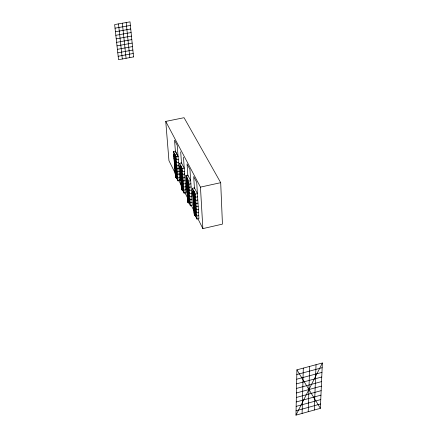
<?xml version="1.0" encoding="UTF-8"?>
<svg xmlns="http://www.w3.org/2000/svg" width="437" height="437" viewBox="0 0 437 437"><rect width="100%" height="100%" fill="white"/><g stroke="black" fill="none" stroke-linecap="round" stroke-linejoin="round"><path stroke-width="0.66" d="M295.975 415.15L296.909 369.833L322.364 363L320.376 408.333L295.975 415.15L322.364 363M302.098 413.44L303.305 368.118M308.211 411.73L309.675 366.408M314.301 410.026L316.033 364.698M194.023 212.136L194.219 212.529L195.181 212.316L195.082 210.705L194.602 210.809L194.64 211.442L195.219 211.306L195.415 211.699A5.146 3.152 -3.4 0 1 195.131 211.328L194.886 210.306L193.919 210.525M195.273 213.78L194.798 213.884L194.836 214.512C195.59 213.933 195.689 215.228 194.869 215.009L194.902 215.49L194.416 215.599L194.115 213.6L195.082 213.382L195.377 215.381L194.902 215.49M188.178 199.343L188.647 199.239L188.538 197.644L188.068 197.748L188.112 198.371C188.855 197.803 188.953 199.086 188.145 198.862L188.178 199.343L187.702 199.447L187.511 199.07M193.504 193.695L193.99 193.591L193.886 191.93L193.394 192.034L193.438 192.684C194.208 192.094 194.307 193.427 193.471 193.198L193.504 193.695L193.012 193.804L192.81 193.416M187.757 193.225L188.232 193.121L188.118 191.51L187.648 191.608L187.692 192.242C188.434 191.668 188.538 192.963 187.724 192.739L187.757 193.225L187.276 193.329L187.091 192.952M187.528 182.83L187.817 183.179A5.107 2.993 -3.7 0 1 187.539 182.824L187.052 182.934L187.009 182.289L187.484 182.191L187.593 183.824L186.637 184.032L186.446 183.66L186.932 183.551M181.726 186.408L181.257 186.512L181.437 186.872L182.366 186.675L182.251 185.091L181.787 185.19L181.836 185.807L182.393 185.687L182.573 186.047A4.949 2.912 -3.9 0 1 182.305 185.703L182.207 185.528M181.858 179.64L182.131 179.978A4.971 2.895 -3.9 0 1 181.868 179.634L181.393 179.738L181.344 179.115L181.808 179.017L181.929 180.612L180.994 180.814L180.809 180.448L181.748 180.246L181.929 180.612M176.433 176.007L175.98 176.106L176.024 176.712C176.739 176.171 176.848 177.411 176.062 177.193L176.1 177.662L175.641 177.761L175.346 175.849L176.264 175.658L176.553 177.564L176.1 177.662M175.974 170.02L175.805 169.665L174.882 169.862L175.182 171.785L176.095 171.594L175.974 170.02L175.521 170.113L175.565 170.73L176.116 170.61L175.974 170.943M175.51 163.973L175.051 164.066L175.1 164.689C175.821 164.143 175.936 165.405 175.139 165.181L175.177 165.656L174.713 165.754L174.418 163.82L175.341 163.624L175.636 165.563L175.177 165.656M296.062 410.791L320.567 403.968M296.248 401.958L320.955 395.13M296.155 406.394L320.758 399.571M296.341 397.484L321.151 390.656M296.526 388.427L321.55 381.594M296.433 392.978L321.348 386.144M296.718 379.212L321.954 372.379M296.619 383.839L321.752 377.005M296.816 374.542L322.156 367.708M194.307 206.242L194.274 205.756C195.093 205.974 195.017 204.663 194.241 205.248L194.203 204.614L194.683 204.505L194.787 206.138L193.82 206.351L193.624 205.958M194.503 209.339L194.935 208.241A5.162 3.146 -3.4 0 0 195.219 208.613L195.022 208.22L194.443 208.351L194.399 207.717L194.886 207.613L194.984 209.236L194.023 209.449L193.826 209.055L194.312 208.946M194.705 212.42L195.219 211.306M194.263 199.201L194.427 198.868L193.842 198.999L193.799 198.354L194.285 198.251L194.389 199.895L193.416 200.108L193.22 199.714M188.385 202.38L188.8 201.304A5.036 3.032 -3.7 0 0 189.074 201.665L188.882 201.288L188.32 201.413L188.276 200.791L188.746 200.692L188.855 202.282L187.91 202.489L187.615 200.517L188.56 200.31L188.746 200.692M188.729 201.61L188.882 201.288M194.104 203.129L194.541 202.02A5.184 3.13 -3.4 0 0 194.826 202.391L194.623 201.998L194.044 202.129L194.001 201.49L194.487 201.386L194.591 203.025L193.618 203.238L193.422 202.844L193.913 202.735M194.46 202.336L194.623 201.998M187.965 196.289L188.385 195.208A5.058 3.021 -3.7 0 0 188.658 195.563L188.467 195.186L187.899 195.312L187.855 194.683L188.331 194.585L188.44 196.186L187.489 196.393L187.304 196.016L187.779 195.913M194.028 195.547L194.137 195.738A5.211 3.114 -3.4 0 0 194.427 196.104L194.225 195.716L193.64 195.847L193.596 195.202L194.088 195.099L194.192 196.748L193.214 196.961L193.017 196.574L193.509 196.464M182.469 188.107L182.011 188.21L182.054 188.822C182.786 188.276 182.885 189.527 182.087 189.308L182.125 189.784L181.655 189.882L181.36 187.943L182.295 187.741L182.584 189.685L182.125 189.784M187.544 190.139L187.965 189.046A5.086 3.004 -3.7 0 0 188.238 189.401L188.047 189.024L187.478 189.15L187.435 188.516L187.91 188.418L188.019 190.035L187.069 190.242L186.878 189.866L187.358 189.762M182.147 183.649L182.032 182.06L181.568 182.158L181.612 182.781C182.349 182.229 182.447 183.491 181.65 183.272L181.683 183.748L181.033 183.485C181.508 183.032 182.737 183.573 181.683 183.748M187.331 187.041L187.298 186.555C188.112 186.779 188.03 185.474 187.265 186.047L187.222 185.414L187.697 185.31L187.806 186.938L186.85 187.145L186.665 186.768M181.705 177.559L181.59 175.958L181.12 176.056L181.169 176.679C181.907 176.127 182.011 177.4 181.202 177.176L181.24 177.657L180.585 177.4C181.06 176.947 182.3 177.482 181.24 177.657M186.905 180.798L187.38 180.7L187.271 179.055L186.79 179.154L186.834 179.798C187.599 179.23 187.692 180.53 186.872 180.306L186.905 180.798L186.424 180.902L186.233 180.53M181.257 171.413L181.142 169.791L180.672 169.889L180.721 170.523C181.464 169.966 181.563 171.249 180.754 171.025L180.792 171.512L180.137 171.249C180.607 170.801 181.858 171.331 180.792 171.512M175.871 174.68L176.264 173.626A4.856 2.802 -4.2 0 0 176.521 173.959L176.346 173.609L175.794 173.729L175.75 173.118L176.204 173.019L176.324 174.587L175.412 174.778L175.117 172.866L176.035 172.67L176.204 173.019M181.016 174.592L181.426 173.505A4.998 2.884 -3.9 0 0 181.688 173.844L181.508 173.489L180.945 173.609L180.896 172.981L181.366 172.883L181.481 174.494L180.547 174.691L180.361 174.33L181.306 174.134L181.481 174.494M181.35 174.221L181.508 173.489M175.406 168.682L175.805 167.617A4.878 2.786 -4.2 0 0 176.062 167.945L175.887 167.595L175.335 167.715L175.286 167.098L175.745 167.005L175.865 168.584L174.947 168.78L174.653 166.847L175.57 166.655L175.745 167.005M180.874 167.142L180.973 167.316A5.02 2.868 -3.9 0 0 181.24 167.655L181.06 167.3L180.492 167.42L180.448 166.787L180.918 166.688L181.033 168.316L180.093 168.513L179.907 168.158L180.388 168.054M175.046 158.817L175.188 158.473L174.631 158.593L174.587 157.965L175.046 157.872L175.166 159.472L174.243 159.669L173.942 157.719L174.871 157.522L175.046 157.872M174.942 162.619L175.341 161.548A4.9 2.775 -4.2 0 0 175.598 161.876L175.423 161.532L174.866 161.646L174.822 161.024L175.281 160.931L175.401 162.526L174.478 162.717L174.183 160.778L175.106 160.581L175.281 160.931M174.472 156.506L174.871 155.425A4.922 2.759 -4.2 0 0 175.128 155.747L174.953 155.403L174.396 155.523L174.347 154.895L174.811 154.796L174.931 156.408L174.008 156.604L173.708 154.649L174.636 154.452L174.811 154.796M174.811 155.752L174.953 155.403M198.021 218.904L202.866 228.611L222.444 224.121L220.696 182.677L184.064 117.7L165.754 121.41L168.95 160.663L175.308 173.402M193.629 191.777L193.542 190.45A5.233 3.108 -3.4 0 0 194.137 191.608L195.721 216.55A5.129 3.163 -3.4 0 1 195.137 215.375L196.978 219.074L198.928 218.631L196.716 182.322L193.695 176.586L194.46 188.637M198.551 212.48L196.59 212.917L194.744 209.236L194.826 210.525M194.115 213.6L194.312 213.993L194.798 213.884M195.17 214.108L195.612 214.775A5.135 3.157 -3.4 0 1 195.328 214.403L195.12 214.01L195.164 214.501M198.742 215.561L196.787 216.004L194.94 212.311L195.022 213.595M197.983 203.134L196.005 203.571L194.148 199.911L194.23 201.222M194.683 204.505L194.492 204.112L193.52 204.33L193.717 204.724L194.203 204.614M187.134 179.317L186.943 177.613A5.124 2.983 -3.7 0 0 187.511 178.728L189.194 203.423A5.026 3.037 -3.7 0 1 188.631 202.293L190.401 205.849L192.313 205.423L189.953 169.474L187.058 163.968L187.883 176.122M198.174 206.264L196.202 206.706L194.345 203.036L194.432 204.341M194.886 207.613L194.689 207.22L193.717 207.433L194.023 209.449M193.913 207.826L194.399 207.717M198.365 209.378L196.399 209.82L195.137 207.313A5.168 3.141 -3.4 0 1 194.547 206.144L194.629 207.438M194.602 210.809L194.115 210.918L194.219 212.529M188.068 197.748L187.593 197.852L187.702 199.447M197.6 196.825L195.612 197.262L193.744 193.618L193.831 194.94A5.211 3.114 -3.4 0 0 193.875 195.148M194.285 198.251L194.094 197.857L193.116 198.07L193.312 198.464L193.799 198.354M191.914 199.327L189.991 199.753L188.216 196.213L188.593 198.261A5.047 3.026 -3.7 0 0 188.866 198.622L188.303 197.491A5.047 3.026 -3.7 0 0 188.369 197.786M187.615 200.517L187.801 200.9L188.276 200.791M187.724 202.107L188.2 202.003M197.792 199.988L195.809 200.425L192.843 194.607M194.487 201.386L194.29 200.993L193.318 201.211L193.515 201.599L194.001 201.49M192.116 202.38L190.193 202.806L188.423 199.261L188.511 200.534A5.036 3.032 -3.7 0 0 188.576 200.829M191.308 190.068L189.368 190.494L187.582 186.981L187.67 188.276A5.086 3.004 -3.7 0 0 187.686 188.38M188.118 191.51L187.932 191.127L186.976 191.34L187.276 193.329M187.167 191.717L187.648 191.608M180.71 166.683A5.02 2.868 -3.9 0 1 180.694 166.584L180.596 165.284A5.026 2.868 -3.9 0 0 181.147 166.35L182.917 190.811A4.927 2.922 -3.9 0 1 182.376 189.718L184.075 193.138L185.954 192.722L183.464 157.14M193.886 191.93L193.689 191.537L192.706 191.756L193.012 193.804M192.903 192.143L193.394 192.034M191.51 193.17L189.576 193.596L187.795 190.073L188.172 192.133A5.069 3.015 -3.7 0 0 188.451 192.488L188.068 191.739M193.738 192.182L194.055 193.067M188.331 194.585L188.145 194.203L187.189 194.41L187.489 196.393M187.38 194.793L187.855 194.683M192.433 188.292L195.41 194.083L197.404 193.646L194.41 187.855L192.433 188.292L194.044 213.174M194.088 195.099L193.891 194.705L192.908 194.918L193.11 195.312L193.596 195.202M191.712 196.257L189.784 196.683L188.003 193.149L188.09 194.438A5.058 3.021 -3.7 0 0 188.134 194.634M187.402 197.475L188.352 197.262L188.538 197.644M185.321 183.649L183.425 184.059L180.7 178.646M181.142 184.927L182.071 184.725L182.251 185.091M181.787 185.19L181.322 185.293L181.437 186.872M190.898 183.824L188.948 184.25L187.156 180.749L187.244 182.06M187.697 185.31L187.511 184.933L186.55 185.141L186.85 187.145M186.741 185.517L187.222 185.414M185.534 186.686L183.644 187.102L181.934 183.698L182.027 184.966A4.949 2.912 -3.9 0 0 182.043 185.059M181.36 187.943L182.011 188.21M191.1 186.954L189.155 187.38L187.369 183.873L187.555 185.572M187.91 188.418L187.724 188.041L186.763 188.249L187.069 190.242M181.475 189.516L181.945 189.418M186.954 188.626L187.435 188.516M185.747 189.713L183.862 190.128L181.142 184.687M165.754 121.41L200.446 187.118L220.696 182.677M193.711 199.605L194.361 199.403M179.623 177.531L177.766 177.93L176.127 174.647L176.226 175.893M184.895 177.52L182.988 177.935L180.252 172.549M181.808 179.017L181.634 178.651L180.694 178.853L181.344 179.115M174.598 154.72L174.5 153.431A4.927 2.759 -4.2 0 0 175.029 154.458L176.881 178.673A4.834 2.813 -4.2 0 1 176.357 177.624L177.996 180.913L179.842 180.514L177.231 145.286L174.554 140.201L175.417 151.563L178.078 156.697M187.271 179.055L187.08 178.678L186.118 178.886L186.309 179.257L186.79 179.154M185.108 180.59L183.207 181.005L181.497 177.619L181.59 178.897A4.971 2.895 -3.9 0 0 181.606 178.99M182.032 182.06L181.852 181.699L180.918 181.901L181.568 182.158M185.872 175.543L188.735 181.104L190.69 180.678L187.812 175.122L185.872 175.543L187.577 200.179M187.484 182.191L187.298 181.814L186.331 182.021L186.523 182.398L187.009 182.289M175.942 170.261L176.035 170.627A4.867 2.791 -4.2 0 0 176.291 170.96L175.942 170.261L176.149 171.096M175.974 170.747L176.095 171.594M181.142 169.791L180.962 169.43L180.017 169.632L180.672 169.889M175.008 171.435L175.466 171.337L175.434 170.867M179.175 171.523L177.313 171.921L175.669 168.655L175.767 169.917M175.75 173.118L175.292 173.216L175.412 174.778M184.458 171.337L182.546 171.752L179.804 166.393M181.366 172.883L181.186 172.517L180.246 172.719L180.896 172.981M175.346 175.849L175.98 176.106M176.351 176.351L176.745 176.941A4.845 2.808 -4.2 0 1 176.493 176.614L176.308 176.264L176.553 177.564M176.608 177.072L176.351 176.745L176.422 177.302M181.59 175.958L181.41 175.592L180.47 175.794L181.12 176.056M175.466 177.411L176.379 177.214M178.498 162.406L176.624 162.804L174.969 159.565L175.155 161.204M174.418 163.82L175.051 164.066M179.574 163.291L181.475 162.886L184.239 168.223L182.322 168.638L179.574 163.291L181.366 187.686M175.734 163.646A4.894 2.775 -4.2 0 1 175.204 162.608L175.69 165.06M178.728 165.459L176.854 165.858L175.204 162.608M174.653 166.847L175.286 167.098M179.787 166.53L180.738 166.328L180.918 166.688M180.448 166.787L179.973 166.885L180.093 168.513M174.773 168.431L175.69 168.234L175.865 168.584M178.952 168.496L177.083 168.895L175.439 165.639L175.537 166.907M174.882 169.862L175.521 170.113M181.437 182.415L181.945 182.409L181.852 181.699M173.833 156.255L174.297 156.156M173.516 151.513L176.16 156.654L178.045 156.255L175.384 151.12L173.516 151.513L175.384 175.669M173.942 157.719L174.587 157.965M178.274 159.341L176.395 159.734L173.751 154.583M174.183 160.778L174.822 161.024M174.303 162.373L174.773 162.274M175.701 174.33L176.324 174.587M180.989 176.319L181.464 176.215M174.347 154.895L173.882 154.993L174.008 156.604M175.893 170.37L176.062 171.118L175.603 171.217L175.641 171.686M175.133 158.992L174.669 159.09L174.707 159.571M118.17 56.264L133.209 53.483M117.4 49.348L132.515 46.573M117.788 52.811L132.859 50.036M116.619 42.356L131.81 39.598M117.012 45.863L132.16 43.094M115.832 35.304L131.1 32.551M116.226 38.838L131.455 36.085M115.035 28.176L130.384 25.433M115.434 31.748L130.745 29M181.033 168.316L181.06 167.3M175.008 158.325L175.106 158.494A4.911 2.764 -4.2 0 0 175.363 158.817L174.838 157.79A4.911 2.764 -4.2 0 0 174.871 157.97M181.131 170.741L181.186 170.425A5.009 2.879 -3.9 0 0 181.464 170.758L181.098 170.042M175.275 161.87L175.423 161.532M193.826 192.378L193.935 192.575A5.228 3.108 -3.4 0 0 194.225 192.941L193.826 192.165L193.859 192.679M187.468 183.147L187.626 182.803M296.909 369.833L320.376 408.333M175.472 164.416L175.57 164.591A4.889 2.78 -4.2 0 0 175.827 164.918L175.303 163.88A4.889 2.78 -4.2 0 0 175.341 164.061M194.061 196.055L194.225 195.716M187.681 186.26L187.741 185.949A5.097 2.999 -3.7 0 0 188.03 186.299L187.648 185.55M194.23 198.693L194.339 198.89A5.2 3.125 -3.4 0 0 194.623 199.256L194.23 198.474M181.803 179.951L181.95 179.618M188.232 193.121L188.025 191.854M181.989 182.497L182.087 182.677A4.96 2.906 -3.9 0 0 182.355 183.021L181.989 182.295M182.021 182.988L182.032 182.59M176.204 173.937L176.346 173.609M194.662 205.45L194.727 205.144A5.173 3.135 -3.4 0 0 195.022 205.51L194.629 204.729M188.265 195.421L188.5 195.683L188.467 195.186M182.24 186.015L182.393 185.687M194.858 208.547L195.022 208.22M188.489 198.076L188.647 199.239M182.426 188.538L182.524 188.718A4.938 2.917 -3.9 0 0 182.792 189.063L182.426 188.336M194.935 210.934L195.181 212.316M195.131 214.004L195.252 214.704M187.255 180.017L187.315 179.694A5.118 2.988 -3.7 0 0 187.604 180.044L187.222 179.301M193.859 192.892L193.99 193.591M175.51 164.907L175.636 165.563M181.579 176.898L181.634 176.581A4.982 2.89 -3.9 0 0 181.912 176.919L181.546 176.198M175.74 167.934L175.887 167.595M176.428 176.919L176.319 176.258M182.458 189.024L182.475 188.631M174.931 156.408L174.724 155.583M187.38 180.7L187.244 180.415M193.941 193.487L193.81 192.799M180.962 169.43L181.098 170.244M175.166 159.472L175.002 158.729M187.593 183.824L187.407 183.453M194.044 196.453L193.962 195.863L194.192 196.748M175.27 162.264L175.193 161.701L175.401 162.526M194.389 199.895L194.197 199.501M188.019 190.035L187.834 189.658M194.443 202.724L194.367 202.14L194.591 203.025M184.064 173.243L184.676 174.439L182.77 174.849L181.049 171.479L181.142 172.768A4.998 2.884 -3.9 0 0 181.158 172.866M187.255 179.809L187.446 180.181M174.909 155.922L174.729 155.577L174.893 156.32M180.902 168.043L180.82 167.464L181.011 167.824L180.53 167.923L180.563 168.414M187.167 179.826L187.336 180.601M193.771 192.695L193.924 193.012M175.69 168.234L175.658 167.759L175.734 168.321M175.226 158.97L175.013 158.128M181.137 170.545L181.322 170.9M175.144 158.992L175.051 158.407M181.055 170.561L181.191 170.851M194.012 195.956L193.706 196.858M175.969 171.326L175.887 170.769L176.073 171.118M188.44 196.186L188.298 195.902M194.984 209.236L194.842 208.935M186.304 181.792L186.839 182.83M175.242 161.182L175.068 160.843A4.9 2.775 -4.2 0 0 175.106 161.024M187.681 186.053L187.872 186.424M194.263 198.988L194.46 199.376M175.199 161.695L175.374 162.045L175.237 161.783M181.306 174.134L181.268 173.647L181.459 174.002M194.175 199.004L194.372 199.398L194.279 198.791M176.155 174.232L176.116 173.762L176.193 174.319M182.366 186.675L182.153 185.834L182.344 186.195L181.868 186.299L181.901 186.774M181.584 176.695L181.765 177.056M175.434 164.733L175.565 165.011M181.497 176.712L181.661 177.466M194.416 202.233L194.569 202.528M182.584 189.685L182.453 189.407M188.855 202.282L188.686 201.517M195.377 215.381L195.235 215.086M178.815 173.374L179.399 174.532L177.542 174.931L175.898 171.659L175.996 172.91M188.101 192.236L188.292 192.613M194.662 205.232L194.858 205.619M175.701 167.846L175.8 168.037M181.748 180.246L181.716 179.771L181.901 180.131L181.426 180.235L181.464 180.71M182.027 182.786L182.207 183.152M181.939 182.808L182.082 183.098M179.257 179.345L179.842 180.514M182.163 185.829L182.333 186.195L182.071 184.725M188.522 198.36L188.713 198.737M195.055 211.415L195.252 211.808M176.122 173.762L176.302 174.112L176.16 173.85M194.886 210.306L195.082 210.705M178.941 180.683L181.666 186.146M184.698 192.209L187.724 198.278M191.056 204.953L194.389 211.623M182.464 188.822L182.644 189.188M182.382 188.844L182.54 189.587M188.833 201.796L188.647 201.419L188.828 201.801M180.825 167.464L181.005 167.824L180.918 167.229M193.973 195.858L194.165 196.251L194.083 195.639M187.539 182.824L187.118 183.928M194.361 199.398L194.345 199.791M181.279 173.642L181.453 174.008M194.372 202.134L194.563 202.528M187.954 189.472L188.047 189.024M181.721 179.765L181.896 180.131L181.868 179.634M194.924 208.668L194.771 208.351L194.94 209.132M188.374 195.629L188.227 195.323L188.396 196.093M175.931 170.856L176.062 171.118M195.35 214.9L195.328 215.283M176.488 177.023L176.351 176.745L176.51 177.477M175.663 167.759L175.821 168.496M118.493 23.898L122.316 59M122.344 23.216L126.069 58.301M126.184 22.533L129.811 57.608M174.177 154.551L174.221 155.179M174.412 157.62L174.461 158.249M174.647 160.679L174.696 161.302M174.882 163.722L174.931 164.339M175.117 166.748L175.161 167.366M175.346 169.764L175.395 170.381M174.123 158.063L174.243 159.669M174.358 161.122L174.478 162.717M174.592 164.165L174.713 165.754M174.827 167.196L174.947 168.78M175.057 170.212L175.182 171.785M175.521 176.204L175.641 177.761M176.16 156.654L177.996 180.913M175.477 164.225L175.516 164.716M176.401 176.242L176.433 176.723M174.92 158.15L174.74 156.506A4.916 2.764 -4.2 0 0 175.264 157.533M175.466 164.82L175.505 165.301M174.767 155.665L174.805 156.146M180.738 166.328L180.781 166.961M181.41 175.592L181.453 176.22M182.295 187.741L182.338 188.358M180.202 169.993L180.317 171.61M180.426 173.079L180.547 174.691M180.65 176.155L180.771 177.761M180.874 179.214L180.994 180.814M181.098 182.262L181.213 183.851M181.541 188.309L181.655 189.882M175.09 158.904L175.128 159.385M175.324 161.958L175.357 162.438M176.018 171.031L176.051 171.501M176.248 174.024L176.28 174.494M182.322 168.638L184.075 193.138M180.683 151.852L181.502 163.214M181.759 179.858L181.792 180.339M182.196 185.922L182.234 186.397M187.036 185.037L187.08 185.676M187.249 188.139L187.293 188.773M187.462 191.231L187.5 191.859M187.67 194.307L187.713 194.935M187.883 197.366L187.926 197.988M188.09 200.414L188.134 201.031M186.309 179.257L186.424 180.902M186.523 182.398L186.637 184.032M187.801 200.9L187.91 202.489M180.956 167.732L180.989 168.223M181.18 170.834L181.213 171.32M181.404 173.915L181.437 174.401M181.852 180.039L181.885 180.519M182.071 183.081L182.103 183.556M182.289 186.107L182.322 186.583M188.735 181.104L190.401 205.849M187.877 189.751L187.806 189.172L187.976 189.942M195.219 213.988L195.252 214.485M193.891 194.705L193.93 195.35M194.094 197.857L194.132 198.502M194.492 204.112L194.531 204.751M193.875 199.507L193.908 199.999M193.203 191.646L193.241 192.291M194.208 207.324L194.247 207.957M194.405 210.416L194.449 211.044M194.602 213.491L194.645 214.114M193.11 195.312L193.214 196.961M193.312 198.464L193.416 200.108M193.515 201.599L193.618 203.238M193.717 204.724L193.82 206.351M194.312 213.993L194.416 215.599M188.779 201.703L188.811 202.184M187.517 183.24L187.549 183.731M187.73 186.353L187.763 186.845M195.41 194.083L196.978 219.074M194.711 205.548L194.744 206.035M194.115 196.153L194.143 196.65M194.514 202.429L194.541 202.921M200.446 187.118L202.866 228.611M181.371 169.458A5.015 2.873 -3.9 0 1 180.825 168.387L180.918 169.687A5.009 2.879 -3.9 0 0 180.934 169.78M188.363 191.198A5.075 3.01 -3.7 0 1 187.795 190.073M188.571 194.274A5.064 3.015 -3.7 0 1 188.003 193.149M187.937 184.993A5.102 2.999 -3.7 0 1 187.369 183.873M188.15 188.101A5.086 3.004 -3.7 0 1 187.582 186.981M195.334 210.41A5.151 3.146 -3.4 0 1 194.744 209.236M176.422 172.702A4.856 2.797 -4.2 0 1 175.898 171.659M176.652 175.696A4.845 2.802 -4.2 0 1 176.127 174.647M176.193 169.698A4.873 2.791 -4.2 0 1 175.669 168.655M195.53 213.485A5.14 3.152 -3.4 0 1 194.94 212.311M187.724 181.868A5.113 2.988 -3.7 0 1 187.156 180.749M182.48 184.78A4.954 2.906 -3.9 0 1 181.934 183.698M182.699 187.801A4.944 2.912 -3.9 0 1 182.158 186.714L182.245 187.976A4.938 2.917 -3.9 0 0 182.284 188.167M182.262 181.748A4.965 2.901 -3.9 0 1 181.716 180.667L181.808 181.934A4.96 2.906 -3.9 0 0 181.825 182.032M181.819 175.63A4.987 2.89 -3.9 0 1 181.273 174.554L181.366 175.843A4.982 2.89 -3.9 0 0 181.382 175.936M182.043 178.695A4.976 2.895 -3.9 0 1 181.497 177.619M175.964 166.677A4.883 2.786 -4.2 0 1 175.439 165.639M188.779 197.338A5.053 3.026 -3.7 0 1 188.216 196.213M188.986 200.392A5.036 3.032 -3.7 0 1 188.423 199.261M175.499 160.597A4.905 2.769 -4.2 0 1 174.969 159.565M194.339 194.782A5.217 3.114 -3.4 0 1 193.744 193.618M194.541 197.939A5.206 3.119 -3.4 0 1 193.946 196.776L194.033 198.092A5.2 3.125 -3.4 0 0 194.05 198.19M194.738 201.08A5.189 3.125 -3.4 0 1 194.148 199.911M194.94 204.205A5.178 3.135 -3.4 0 1 194.345 203.036M181.595 172.555A4.998 2.879 -3.9 0 1 181.049 171.479M133.553 56.908L118.553 59.7L114.636 24.581L130.024 21.85L133.553 56.908"/></g></svg>
